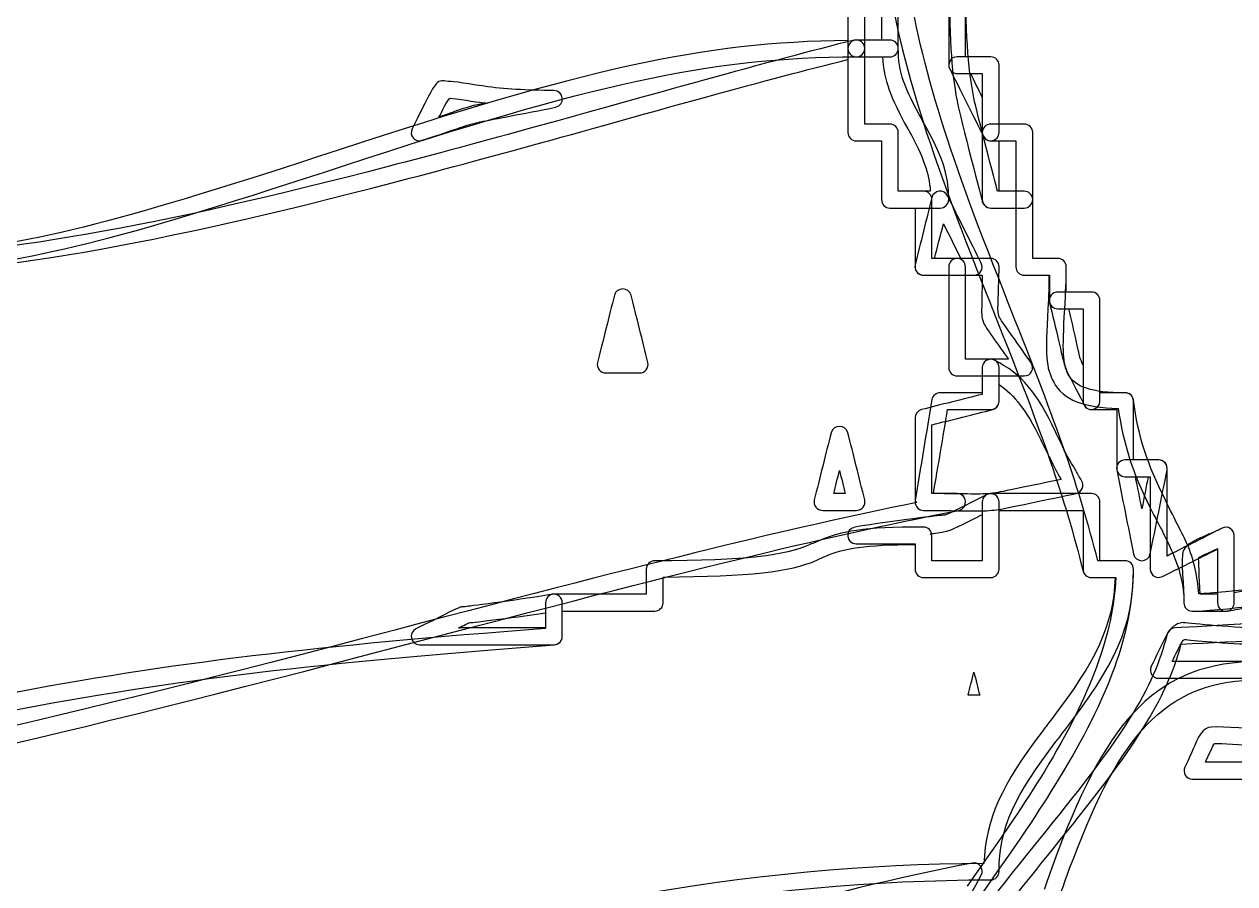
# Model space of a CAD drawing. Extents: x 25 to 279, y 7 to 272.
# Drawn here: x 248.17 to 267.24, y 144.53 to 158.07 of the extents above; entities that cross this region are included whole.
import ezdxf

# ---------------------------------------------------------------- set-up
doc = ezdxf.new("R2010")
doc.units = 0
doc.layers.get('0').update_dxf_attribs({"linetype": 'CONTINUOUS'})

msp = doc.modelspace()

# ---------------------------------------------------------------- linework, layer by layer
at = {"color": 7}
for points in [[(261.242969, 157.823958)], [(261.276042, 157.823958)], [(261.14375, 157.5181)], [(261.408333, 157.559375)], [(262.863542, 157.559375)], [(254.892969, 157.170702)], [(263.078383, 157.294792)], [(254.884767, 156.906119)], [(263.392708, 156.501042)], [(263.525, 156.236458)], [(262.582554, 155.442708)], [(262.6487, 154.93021)], [(262.863542, 154.384375)], [(262.995833, 154.119792)], [(257.597804, 153.903363)], [(264.451042, 153.855208)], [(264.625667, 153.590625)], [(263.450652, 152.780471)], [(263.525, 152.4)], [(261.011458, 151.738542)], [(265.509375, 151.209375)], [(261.011458, 151.04401)], [(265.673417, 150.944792)], [(263.334765, 150.663804)], [(263.392708, 150.680208)], [(263.260417, 150.349479)], [(263.525, 150.415625)], [(267.038667, 150.134637)], [(266.964583, 149.81211)], [(256.488671, 149.092708)], [(256.38125, 148.803254)], [(266.419542, 148.646356)], [(266.451292, 148.381773)], [(263.128125, 147.86901)], [(266.824354, 146.99271)], [(266.914312, 146.744531)], [(263.103254, 144.859375)]]:
    msp.add_lwpolyline(points, close=True, dxfattribs=at)
for points in [[(261.672917, 159.527346), (261.862094, 157.824223), (262.295746, 156.4259), (263.260417, 153.995702)], [(263.508596, 154.094921), (262.636, 156.293344), (262.238596, 157.641131), (262.028517, 159.130471)], [(262.995833, 157.559375), (262.995833, 158.027952), (262.995833, 158.559765), (262.995833, 159.014583)], [(263.128125, 156.914585), (263.029171, 157.4165), (262.995833, 157.923706), (262.995833, 159.014583)], [(262.73125, 158.882292), (262.73125, 158.413715), (262.73125, 157.881902), (262.73125, 157.427083)], [(262.739452, 158.882292), (262.743421, 157.909419), (262.766969, 157.355381), (262.863542, 156.864844)], [(261.14375, 158.485417), (261.14375, 158.237237), (261.14375, 157.939846), (261.14375, 157.691667)], [(261.408333, 157.691667), (261.408333, 157.939846), (261.408333, 158.237237), (261.408333, 158.485417)], [(261.9375, 157.691667), (261.9375, 157.939846), (261.9375, 158.237237), (261.9375, 158.485417)], [(261.14375, 158.353125), (261.14375, 158.175854), (261.14375, 157.992498), (261.14375, 157.815756)], [(261.408333, 157.823958), (261.408333, 157.998583), (261.408333, 158.1785), (261.408333, 158.353125)], [(261.672917, 158.353125), (261.672917, 158.1785), (261.672917, 157.998583), (261.672917, 157.823958)], [(261.14375, 157.815756), (258.844785, 157.798294), (256.932113, 157.341358), (253.131902, 156.095965)], [(261.242969, 157.823958), (260.552142, 157.651185), (259.804429, 157.448779), (258.853517, 157.187371)], [(261.276042, 157.823958), (261.203017, 157.823958), (261.14375, 157.764692), (261.14375, 157.691667)], [(261.14375, 157.691667), (261.14375, 157.278123), (261.14375, 156.782294), (261.14375, 156.36875)], [(261.14375, 157.691667), (261.14375, 157.618642), (261.203017, 157.559375), (261.276042, 157.559375)], [(261.408333, 157.691667), (261.408333, 157.777656), (261.326577, 157.84486), (261.242969, 157.823958)], [(261.805208, 157.823958), (261.639844, 157.823958), (261.441406, 157.823958), (261.276042, 157.823958)], [(261.276042, 157.559375), (261.349067, 157.559375), (261.408333, 157.618642), (261.408333, 157.691667)], [(261.672917, 157.823958), (261.584017, 157.823958), (261.497233, 157.823958), (261.408333, 157.823958)], [(261.408333, 156.501042), (261.408333, 156.88654), (261.408333, 157.319662), (261.408333, 157.691667)], [(261.9375, 157.691667), (261.9375, 157.764692), (261.878233, 157.823958), (261.805208, 157.823958)], [(261.805208, 157.559375), (261.878233, 157.559375), (261.9375, 157.618642), (261.9375, 157.691667)], [(262.317971, 156.558985), (262.032485, 157.071748), (261.9375, 157.317017), (261.9375, 157.691667)], [(253.214452, 155.847785), (257.063081, 157.109054), (258.952735, 157.559375), (261.276042, 157.559375)], [(258.919663, 156.93099), (259.803371, 157.173877), (260.494198, 157.354058), (261.14375, 157.5181)], [(261.14375, 157.5181), (261.14375, 157.142392), (261.14375, 156.72779), (261.14375, 156.36875)], [(261.276042, 157.559375), (261.441406, 157.559375), (261.639844, 157.559375), (261.805208, 157.559375)], [(261.408333, 157.559375), (261.50279, 157.559375), (261.595658, 157.559375), (261.689321, 157.559375)], [(261.408333, 156.501042), (261.408333, 156.843677), (261.408333, 157.21674), (261.408333, 157.559375)], [(261.689321, 157.559375), (261.71181, 157.2006), (261.814469, 156.91485), (262.086196, 156.426694)], [(262.863542, 157.559375), (262.765117, 157.559375), (262.703733, 157.457246), (262.747654, 157.36914)], [(263.392708, 157.559375), (263.227344, 157.559375), (263.028906, 157.559375), (262.863542, 157.559375)], [(263.392708, 157.559375), (263.268619, 157.559375), (263.129183, 157.559375), (262.995833, 157.559375)], [(263.525, 157.427083), (263.525, 157.500108), (263.465733, 157.559375), (263.392708, 157.559375)], [(263.525, 157.427083), (263.525, 157.500108), (263.465733, 157.559375), (263.392708, 157.559375)], [(254.892969, 157.170702), (254.634471, 157.174406), (254.725487, 157.315429), (254.280988, 156.426694)], [(262.73125, 157.427083), (262.73125, 157.354058), (262.790517, 157.294792), (262.863542, 157.294792)], [(262.747654, 157.36914), (262.88021, 157.104556), (263.144529, 156.57539), (263.276821, 156.310806)], [(263.525, 156.501042), (263.525, 156.803196), (263.525, 157.137629), (263.525, 157.427083)], [(263.525, 156.36875), (263.525, 156.699479), (263.525, 157.096354), (263.525, 157.427083)], [(255.413933, 157.096354), (255.390385, 157.099529), (254.970756, 157.169644), (254.892969, 157.170702)], [(258.853517, 157.187371), (258.339431, 157.046083), (256.533385, 156.541258), (256.2987, 156.476171)], [(262.863542, 157.294792), (262.987631, 157.294792), (263.127067, 157.294792), (263.260417, 157.294792)], [(263.078383, 157.294792), (263.140825, 157.294792), (263.199298, 157.294792), (263.260417, 157.294792)], [(263.260417, 156.922787), (263.191096, 157.061429), (263.138444, 157.174671), (263.078383, 157.294792)], [(263.260417, 157.294792), (263.260417, 156.992638), (263.260417, 156.658204), (263.260417, 156.36875)], [(263.260417, 157.294792), (263.260417, 157.173348), (263.260417, 157.050581), (263.260417, 156.922787)], [(256.513542, 157.030208), (256.074863, 157.030208), (255.730375, 157.052698), (255.413933, 157.096354)], [(256.364846, 156.220054), (256.60006, 156.284877), (258.406106, 156.789967), (258.919663, 156.93099)], [(256.538413, 156.765625), (256.695046, 156.796846), (256.67335, 157.030208), (256.513542, 157.030208)], [(263.500129, 155.442708), (263.465733, 155.574206), (263.17866, 156.658469), (263.128125, 156.914585)], [(254.702733, 156.608463), (254.741363, 156.67011), (254.842169, 156.906913), (254.884767, 156.906119)], [(254.884767, 156.906119), (254.9398, 156.905325), (255.325827, 156.846587), (255.372658, 156.839973)], [(255.281642, 156.798698), (255.192742, 156.777796), (255.117865, 156.755306), (254.975783, 156.707681)], [(255.46341, 156.831771), (255.427956, 156.824892), (255.292754, 156.801344), (255.281642, 156.798698)], [(255.347788, 156.534115), (255.414463, 156.549725), (256.078831, 156.673815), (256.538413, 156.765625)], [(255.372658, 156.839973), (255.398852, 156.836533), (255.436952, 156.83521), (255.46341, 156.831771)], [(262.863542, 156.864844), (262.919369, 156.582269), (263.267296, 155.249298), (263.260417, 155.277344)], [(254.975783, 156.707681), (254.970492, 156.706094), (254.810948, 156.64524), (254.702733, 156.608463)], [(255.058333, 156.451565), (255.193535, 156.496544), (255.268148, 156.515329), (255.347788, 156.534115)], [(262.334375, 156.525913), (262.326967, 156.539406), (262.325379, 156.545492), (262.317971, 156.558985)], [(256.2987, 156.476171), (255.364721, 156.217938), (254.61886, 156.018706), (253.900781, 155.831381)], [(254.280988, 156.426694), (254.228335, 156.321125), (254.326496, 156.207354), (254.43815, 156.24466)], [(254.43815, 156.24466), (254.638704, 156.3116), (255.047485, 156.44786), (255.058333, 156.451565)], [(261.14375, 156.36875), (261.14375, 156.295725), (261.203017, 156.236458), (261.276042, 156.236458)], [(261.14375, 156.36875), (261.14375, 156.295725), (261.203017, 156.236458), (261.276042, 156.236458)], [(261.805208, 156.501042), (261.681119, 156.501042), (261.541683, 156.501042), (261.408333, 156.501042)], [(261.805208, 156.501042), (261.681119, 156.501042), (261.541683, 156.501042), (261.408333, 156.501042)], [(261.9375, 156.36875), (261.9375, 156.441775), (261.878233, 156.501042), (261.805208, 156.501042)], [(261.9375, 156.36875), (261.9375, 156.441775), (261.878233, 156.501042), (261.805208, 156.501042)], [(261.9375, 155.442708), (261.9375, 155.744862), (261.9375, 156.079296), (261.9375, 156.36875)], [(261.9375, 155.442708), (261.9375, 155.744863), (261.9375, 156.079296), (261.9375, 156.36875)], [(262.086196, 156.426694), (262.093869, 156.4132), (262.095456, 156.415317), (262.102865, 156.401823)], [(262.102865, 156.401823), (262.338608, 155.978225), (262.419042, 155.731104), (262.441796, 155.442708)], [(262.73125, 155.310417), (262.73125, 155.72449), (262.627269, 155.999656), (262.334375, 156.525913)], [(263.392708, 156.501042), (263.319683, 156.501042), (263.260417, 156.441775), (263.260417, 156.36875)], [(263.260417, 156.36875), (263.260417, 156.295725), (263.319683, 156.236458), (263.392708, 156.236458)], [(263.260417, 156.36875), (263.260417, 156.038021), (263.260417, 155.641146), (263.260417, 155.310417)], [(263.276821, 156.310806), (263.339263, 156.185923), (263.525, 156.22905), (263.525, 156.36875)], [(263.921875, 156.501042), (263.75651, 156.501042), (263.558073, 156.501042), (263.392708, 156.501042)], [(263.921875, 156.501042), (263.797785, 156.501042), (263.65835, 156.501042), (263.525, 156.501042)], [(264.054167, 156.36875), (264.054167, 156.441775), (263.9949, 156.501042), (263.921875, 156.501042)], [(264.054167, 156.36875), (264.054167, 156.441775), (263.9949, 156.501042), (263.921875, 156.501042)], [(264.054167, 154.384375), (264.054167, 155.01911), (264.054167, 155.748567), (264.054167, 156.36875)], [(264.054167, 155.310417), (264.054167, 155.641146), (264.054167, 156.038021), (264.054167, 156.36875)], [(253.966927, 155.575), (254.686329, 155.762854), (255.429808, 155.961292), (256.364846, 156.220054)], [(261.276042, 156.236458), (261.400131, 156.236458), (261.539567, 156.236458), (261.672917, 156.236458)], [(261.276042, 156.236458), (261.400131, 156.236458), (261.539567, 156.236458), (261.672917, 156.236458)], [(261.672917, 156.236458), (261.672917, 155.934304), (261.672917, 155.599871), (261.672917, 155.310417)], [(261.672917, 156.236458), (261.672917, 155.934304), (261.672917, 155.599871), (261.672917, 155.310417)], [(263.392708, 156.236458), (263.516798, 156.236458), (263.656233, 156.236458), (263.789583, 156.236458)], [(263.525, 156.236458), (263.6139, 156.236458), (263.700683, 156.236458), (263.789583, 156.236458)], [(263.525, 155.442708), (263.525, 155.701735), (263.525, 155.977431), (263.525, 156.236458)], [(263.789583, 156.236458), (263.789583, 155.601723), (263.789583, 154.872267), (263.789583, 154.252083)], [(263.789583, 156.236458), (263.789583, 155.977431), (263.789583, 155.701735), (263.789583, 155.442708)], [(253.131902, 156.095965), (249.746029, 154.986302), (248.417821, 154.627263), (246.641408, 154.450521)], [(253.900781, 155.831381), (250.288954, 154.888671), (247.664552, 154.410833), (245.533333, 154.392577)], [(246.666015, 154.185937), (248.468885, 154.365325), (249.809529, 154.732037), (253.214452, 155.847785)], [(245.401042, 154.119792), (247.58306, 154.119792), (250.263819, 154.608477), (253.966927, 155.575)], [(262.334375, 155.442708), (262.210285, 155.442708), (262.07085, 155.442708), (261.9375, 155.442708)], [(262.441796, 155.442708), (262.274315, 155.442708), (262.103923, 155.442708), (261.9375, 155.442708)], [(262.466667, 155.310417), (262.466667, 155.383442), (262.4074, 155.442708), (262.334375, 155.442708)], [(262.582554, 155.442708), (262.531225, 155.437152), (262.481483, 155.403021), (262.466667, 155.34349)], [(262.714846, 155.36836), (262.687329, 155.423129), (262.633619, 155.448265), (262.582554, 155.442708)], [(263.921875, 155.442708), (263.790112, 155.442708), (263.640623, 155.442708), (263.500129, 155.442708)], [(263.789583, 155.442708), (263.700683, 155.442708), (263.6139, 155.442708), (263.525, 155.442708)], [(264.054167, 155.310417), (264.054167, 155.383442), (263.9949, 155.442708), (263.921875, 155.442708)], [(261.672917, 155.310417), (261.672917, 155.237392), (261.732183, 155.178125), (261.805208, 155.178125)], [(261.672917, 155.310417), (261.672917, 155.237392), (261.732183, 155.178125), (261.805208, 155.178125)], [(262.466667, 155.34349), (262.383852, 155.01276), (262.284898, 154.615885), (262.202083, 154.285156)], [(262.466667, 154.384375), (262.466667, 154.686529), (262.466667, 155.020962), (262.466667, 155.310417)], [(262.598958, 155.178125), (262.671983, 155.178125), (262.73125, 155.237392), (262.73125, 155.310417)], [(263.244012, 154.310027), (263.078383, 154.640756), (262.88021, 155.037631), (262.714846, 155.36836)], [(263.260417, 155.310417), (263.260417, 155.237392), (263.319683, 155.178125), (263.392708, 155.178125)], [(263.260417, 155.277344), (263.275233, 155.218342), (263.332119, 155.178125), (263.392708, 155.178125)], [(263.921875, 155.178125), (263.9949, 155.178125), (264.054167, 155.237392), (264.054167, 155.310417)], [(264.054167, 154.384375), (264.054167, 154.686529), (264.054167, 155.020962), (264.054167, 155.310417)], [(261.805208, 155.178125), (261.929298, 155.178125), (262.068733, 155.178125), (262.202083, 155.178125)], [(261.805208, 155.178125), (262.053387, 155.178125), (262.350779, 155.178125), (262.598958, 155.178125)], [(262.202083, 155.178125), (262.202083, 154.875971), (262.202083, 154.541538), (262.202083, 154.252083)], [(263.392708, 155.178125), (263.516798, 155.178125), (263.656233, 155.178125), (263.789583, 155.178125)], [(263.392708, 155.178125), (263.558073, 155.178125), (263.75651, 155.178125), (263.921875, 155.178125)], [(263.789583, 155.178125), (263.789583, 154.875971), (263.789583, 154.541538), (263.789583, 154.252083)], [(262.507942, 154.384375), (262.552921, 154.564292), (262.602133, 154.744208), (262.6487, 154.93021)], [(262.6487, 154.93021), (262.74104, 154.745002), (262.831263, 154.564821), (262.921485, 154.384375)], [(262.202083, 154.285156), (262.181181, 154.201548), (262.248385, 154.119792), (262.334375, 154.119792)], [(262.202083, 154.252083), (262.202083, 154.179058), (262.26135, 154.119792), (262.334375, 154.119792)], [(262.863542, 154.384375), (262.739452, 154.384375), (262.600017, 154.384375), (262.466667, 154.384375)], [(262.921485, 154.384375), (262.782315, 154.384375), (262.646054, 154.384375), (262.507942, 154.384375)], [(262.863542, 154.384375), (262.790517, 154.384375), (262.73125, 154.325108), (262.73125, 154.252083)], [(262.73125, 154.252083), (262.73125, 153.75599), (262.73125, 153.160677), (262.73125, 152.664583)], [(262.995833, 154.252083), (262.995833, 154.325108), (262.936567, 154.384375), (262.863542, 154.384375)], [(263.392708, 154.384375), (263.227344, 154.384375), (263.028906, 154.384375), (262.863542, 154.384375)], [(262.995833, 152.796875), (262.995833, 153.265452), (262.995833, 153.797265), (262.995833, 154.252083)], [(263.128125, 154.119792), (263.22655, 154.119792), (263.287933, 154.221921), (263.244012, 154.310027)], [(263.525, 154.252083), (263.525, 154.325108), (263.465733, 154.384375), (263.392708, 154.384375)], [(263.508596, 153.67344), (263.509125, 153.70175), (263.525, 154.127465), (263.525, 154.252083)], [(263.789583, 154.252083), (263.789583, 154.179058), (263.84885, 154.119792), (263.921875, 154.119792)], [(263.789583, 154.252083), (263.789583, 154.179058), (263.84885, 154.119792), (263.921875, 154.119792)], [(264.451042, 154.384375), (264.326952, 154.384375), (264.187517, 154.384375), (264.054167, 154.384375)], [(264.451042, 154.384375), (264.326952, 154.384375), (264.187517, 154.384375), (264.054167, 154.384375)], [(264.583333, 154.252083), (264.583333, 154.325108), (264.524067, 154.384375), (264.451042, 154.384375)], [(264.583333, 154.252083), (264.583333, 154.325108), (264.524067, 154.384375), (264.451042, 154.384375)], [(264.558462, 153.582423), (264.574073, 153.86394), (264.583333, 154.043592), (264.583333, 154.252083)], [(264.583333, 153.855208), (264.583333, 153.988558), (264.583333, 154.127994), (264.583333, 154.252083)], [(262.334375, 154.119792), (262.458465, 154.119792), (262.5979, 154.119792), (262.73125, 154.119792)], [(262.334375, 154.119792), (262.582554, 154.119792), (262.879946, 154.119792), (263.128125, 154.119792)], [(262.73125, 154.119792), (262.73125, 153.651215), (262.73125, 153.119402), (262.73125, 152.664583)], [(262.995833, 154.119792), (263.084733, 154.119792), (263.171517, 154.119792), (263.260417, 154.119792)], [(262.995833, 152.796875), (262.995833, 153.222854), (262.995833, 153.693813), (262.995833, 154.119792)], [(263.260417, 154.119792), (263.257242, 153.948606), (263.252744, 153.704396), (263.252215, 153.681642)], [(263.707033, 153.590625), (263.656762, 153.716302), (263.538494, 154.018985), (263.508596, 154.094921)], [(263.921875, 154.119792), (264.045965, 154.119792), (264.1854, 154.119792), (264.31875, 154.119792)], [(263.921875, 154.119792), (264.043319, 154.119792), (264.179579, 154.119792), (264.310548, 154.119792)], [(264.310548, 154.119792), (264.308167, 153.961835), (264.306315, 153.812346), (264.293879, 153.590625)], [(264.31875, 154.119792), (264.31875, 153.986442), (264.31875, 153.847006), (264.31875, 153.722917)], [(257.597804, 153.903363), (257.542242, 153.903363), (257.482446, 153.870819), (257.465512, 153.804144)], [(257.730096, 153.804144), (257.713427, 153.870819), (257.653631, 153.903363), (257.597804, 153.903363)], [(263.260417, 153.995702), (263.290579, 153.919767), (263.408848, 153.616819), (263.458854, 153.491406)], [(257.465512, 153.804144), (257.382962, 153.473415), (257.283744, 153.07654), (257.200929, 152.74581)], [(257.994679, 152.74581), (257.912129, 153.07654), (257.81291, 153.473415), (257.730096, 153.804144)], [(263.252215, 153.681642), (263.248246, 153.531094), (263.247452, 153.456481), (263.276821, 153.375783)], [(263.525, 153.466535), (263.510183, 153.507281), (263.505421, 153.554377), (263.508596, 153.67344)], [(264.451042, 153.855208), (264.365052, 153.855208), (264.297848, 153.773188), (264.31875, 153.689844)], [(264.31875, 153.722917), (264.31875, 153.649892), (264.378017, 153.590625), (264.451042, 153.590625)], [(264.31875, 153.689844), (264.413471, 153.311225), (264.528565, 152.792377), (264.542058, 152.747398)], [(264.980208, 153.855208), (264.813521, 153.855208), (264.617729, 153.855208), (264.451042, 153.855208)], [(264.980208, 153.855208), (264.855854, 153.855208), (264.715625, 153.855208), (264.583333, 153.855208)], [(265.1125, 153.722917), (265.1125, 153.795942), (265.054292, 153.855208), (264.980208, 153.855208)], [(265.1125, 153.722917), (265.1125, 153.795942), (265.054292, 153.855208), (264.980208, 153.855208)], [(265.1125, 152.267708), (265.1125, 152.736285), (265.1125, 153.268098), (265.1125, 153.722917)], [(265.1125, 152.135417), (265.1125, 152.63151), (265.1125, 153.226823), (265.1125, 153.722917)], [(263.458854, 153.491406), (264.21715, 151.588787), (264.551054, 150.644225), (264.847917, 149.45651)], [(265.08075, 149.621875), (264.784417, 150.77784), (264.447867, 151.731398), (263.707033, 153.590625)], [(264.293879, 153.590625), (264.253133, 152.856406), (264.260542, 152.668023), (264.384896, 152.433073)], [(264.451042, 153.590625), (264.575131, 153.590625), (264.715625, 153.590625), (264.847917, 153.590625)], [(264.615083, 152.557162), (264.525654, 152.728612), (264.521156, 152.912498), (264.558462, 153.582423)], [(264.625667, 153.590625), (264.69975, 153.590625), (264.773833, 153.590625), (264.847917, 153.590625)], [(264.797646, 152.821746), (264.789708, 152.849527), (264.705042, 153.250635), (264.625667, 153.590625)], [(264.847917, 153.590625), (264.847917, 153.122048), (264.847917, 152.590235), (264.847917, 152.135417)], [(264.847917, 153.590625), (264.847917, 153.305669), (264.847917, 153.007748), (264.847917, 152.705858)], [(263.276821, 153.375783), (263.302221, 153.306198), (263.514681, 153.021771), (263.673696, 152.796875)], [(264.029296, 152.738931), (263.872662, 152.973881), (263.543785, 153.414942), (263.525, 153.466535)], [(257.200929, 152.74581), (257.180292, 152.662202), (257.247231, 152.580446), (257.333221, 152.580446)], [(257.862388, 152.580446), (257.948642, 152.580446), (258.015581, 152.662202), (257.994679, 152.74581)], [(263.392708, 152.796875), (263.268619, 152.796875), (263.129183, 152.796875), (262.995833, 152.796875)], [(263.673696, 152.796875), (263.446683, 152.796875), (263.217025, 152.796875), (262.995833, 152.796875)], [(263.450652, 152.780471), (263.362546, 152.824392), (263.260417, 152.763008), (263.260417, 152.664583)], [(263.525, 152.664583), (263.525, 152.737608), (263.465733, 152.796875), (263.392708, 152.796875)], [(264.409767, 151.664194), (264.114492, 152.274852), (263.893035, 152.559279), (263.450652, 152.780471)], [(263.921875, 152.532292), (264.027444, 152.532292), (264.088033, 152.65109), (264.029296, 152.738931)], [(264.542058, 152.747398), (264.563754, 152.674373), (264.591271, 152.609021), (264.641542, 152.507421)], [(264.847917, 152.705858), (264.832042, 152.742635), (264.808229, 152.788938), (264.797646, 152.821746)], [(257.333221, 152.580446), (257.498585, 152.580446), (257.697023, 152.580446), (257.862388, 152.580446)], [(262.73125, 152.664583), (262.73125, 152.591558), (262.790517, 152.532292), (262.863542, 152.532292)], [(262.73125, 152.664583), (262.73125, 152.591558), (262.790517, 152.532292), (262.863542, 152.532292)], [(262.863542, 152.532292), (262.987631, 152.532292), (263.127067, 152.532292), (263.260417, 152.532292)], [(262.863542, 152.532292), (263.194271, 152.532292), (263.591146, 152.532292), (263.921875, 152.532292)], [(263.260417, 152.664583), (263.260417, 152.532821), (263.260417, 152.383331), (263.260417, 152.242838)], [(263.260417, 152.532292), (263.260417, 152.443392), (263.260417, 152.356608), (263.260417, 152.267708)], [(263.525, 152.135417), (263.525, 152.300781), (263.525, 152.499219), (263.525, 152.664583)], [(265.509375, 152.267708), (264.977563, 152.267708), (264.720917, 152.359254), (264.615083, 152.557162)], [(263.525, 152.4), (263.771592, 152.2222), (263.954419, 151.994394), (264.170054, 151.548306)], [(263.525, 152.135417), (263.525, 152.218231), (263.525, 152.308983), (263.525, 152.4)], [(264.384896, 152.433073), (264.53465, 152.150498), (264.866438, 152.037521), (265.400896, 152.019794)], [(264.641542, 152.507421), (264.657417, 152.475406), (264.800292, 152.204208), (264.863792, 152.077473)], [(262.466667, 152.160288), (262.383852, 151.664194), (262.284898, 151.068881), (262.202083, 150.572788)], [(263.260417, 152.242838), (262.95059, 152.165315), (262.601075, 152.078002), (262.301302, 152.003125)], [(262.598958, 152.267708), (262.5344, 152.267708), (262.47725, 152.224052), (262.466667, 152.160288)], [(263.260417, 152.267708), (263.042135, 152.267708), (262.805598, 152.267708), (262.598958, 152.267708)], [(265.509375, 152.267708), (265.385021, 152.267708), (265.244792, 152.267708), (265.1125, 152.267708)], [(265.641667, 152.135417), (265.641667, 152.208442), (265.583458, 152.267708), (265.509375, 152.267708)], [(265.641667, 152.152085), (265.633729, 152.218231), (265.575521, 152.267708), (265.509375, 152.267708)], [(266.139083, 150.589192), (265.866562, 151.133969), (265.713104, 151.573971), (265.641667, 152.152085)], [(262.301302, 152.003125), (262.2423, 151.988308), (262.202083, 151.931423), (262.202083, 151.870833)], [(262.466667, 151.763412), (262.776494, 151.840935), (263.126008, 151.928248), (263.425781, 152.003125)], [(262.491537, 150.680208), (262.562975, 151.108569), (262.643937, 151.579262), (262.714846, 152.003125)], [(262.714846, 152.003125), (262.937096, 152.003125), (263.180777, 152.003125), (263.392708, 152.003125)], [(263.392708, 152.003125), (263.465733, 152.003125), (263.525, 152.062392), (263.525, 152.135417)], [(263.425781, 152.003125), (263.484783, 152.017942), (263.525, 152.074827), (263.525, 152.135417)], [(264.847917, 152.135417), (264.847917, 152.062392), (264.906125, 152.003125), (264.980208, 152.003125)], [(264.863792, 152.077473), (264.927292, 151.95259), (265.1125, 151.995717), (265.1125, 152.135417)], [(264.980208, 152.003125), (265.104562, 152.003125), (265.244792, 152.003125), (265.377083, 152.003125)], [(265.377083, 152.003125), (265.377083, 151.700971), (265.377083, 151.366537), (265.377083, 151.077083)], [(265.400896, 152.019794), (265.482917, 151.459406), (265.631083, 151.000883), (265.898313, 150.465367)], [(265.641667, 151.209375), (265.641667, 151.511529), (265.641667, 151.845962), (265.641667, 152.135417)], [(262.202083, 151.870833), (262.202083, 151.45729), (262.202083, 150.96146), (262.202083, 150.547917)], [(260.879167, 151.639323), (260.796352, 151.308594), (260.697398, 150.911719), (260.614583, 150.58099)], [(261.011458, 151.738542), (260.955631, 151.738542), (260.895835, 151.706263), (260.879167, 151.639323)], [(261.14375, 151.639323), (261.127081, 151.705998), (261.067285, 151.738542), (261.011458, 151.738542)], [(261.408333, 150.58099), (261.325519, 150.911719), (261.226565, 151.308594), (261.14375, 151.639323)], [(262.466667, 150.680208), (262.466667, 151.030781), (262.466667, 151.414692), (262.466667, 151.763412)], [(264.558462, 151.349869), (264.535444, 151.396435), (264.425642, 151.631121), (264.409767, 151.664194)], [(264.170054, 151.548306), (264.185665, 151.515762), (264.30314, 151.281871), (264.326952, 151.234246)], [(264.326952, 151.234246), (264.388335, 151.111479), (264.441252, 151.004058), (264.500783, 150.903517)], [(264.7315, 151.04401), (264.675937, 151.138731), (264.617729, 151.232394), (264.558462, 151.349869)], [(265.509375, 151.209375), (265.424708, 151.209375), (265.361208, 151.134233), (265.377083, 151.052212)], [(266.038542, 151.209375), (265.871854, 151.209375), (265.676063, 151.209375), (265.509375, 151.209375)], [(266.038542, 151.209375), (265.914187, 151.209375), (265.773958, 151.209375), (265.641667, 151.209375)], [(266.170833, 151.077083), (266.170833, 151.150108), (266.112625, 151.209375), (266.038542, 151.209375)], [(266.170833, 151.052212), (266.186708, 151.134233), (266.123208, 151.209375), (266.038542, 151.209375)], [(260.920442, 150.680208), (260.95034, 150.7998), (260.980238, 150.918862), (261.011458, 151.04401)], [(261.011458, 151.04401), (261.042679, 150.918862), (261.072577, 150.7998), (261.102475, 150.680208)], [(264.824104, 150.886848), (264.789708, 150.93659), (264.76325, 150.990829), (264.7315, 151.04401)], [(265.377083, 151.077083), (265.377083, 151.004058), (265.435292, 150.944792), (265.509375, 150.944792)], [(265.377083, 151.052212), (265.459104, 150.638933), (265.559646, 150.14284), (265.641667, 149.729296)], [(265.90625, 149.729296), (265.988271, 150.14284), (266.088813, 150.638933), (266.170833, 151.052212)], [(266.170833, 149.696223), (266.170833, 150.147337), (266.170833, 150.645548), (266.170833, 151.077083)], [(264.500783, 150.903517), (264.094648, 150.819115), (263.533467, 150.698729), (263.450652, 150.68841)], [(264.739438, 150.680208), (264.832042, 150.698729), (264.874375, 150.808531), (264.824104, 150.886848)], [(265.509375, 150.944792), (265.633729, 150.944792), (265.773958, 150.944792), (265.90625, 150.944792)], [(265.673417, 150.944792), (265.742208, 150.944792), (265.805708, 150.944792), (265.8745, 150.944792)], [(265.773958, 150.440496), (265.739562, 150.613798), (265.707812, 150.78075), (265.673417, 150.944792)], [(265.8745, 150.944792), (265.840104, 150.78075), (265.808354, 150.613798), (265.773958, 150.440496)], [(265.90625, 150.944792), (265.90625, 150.476215), (265.90625, 149.944402), (265.90625, 149.489583)], [(261.102475, 150.680208), (261.040563, 150.680208), (260.982354, 150.680208), (260.920442, 150.680208)], [(263.111721, 150.672006), (263.072563, 150.672271), (262.694473, 150.678885), (262.466667, 150.680208)], [(262.863542, 150.680208), (262.74739, 150.680208), (262.617479, 150.680208), (262.491537, 150.680208)], [(263.334765, 150.663804), (262.548423, 150.270369), (262.727017, 150.355829), (262.598958, 150.333075)], [(262.888413, 150.415625), (263.045046, 150.446846), (263.02335, 150.680208), (262.863542, 150.680208)], [(263.450652, 150.68841), (263.365456, 150.678092), (263.285287, 150.670683), (263.111721, 150.672006)], [(263.392708, 150.680208), (263.319683, 150.680208), (263.260417, 150.620942), (263.260417, 150.547917)], [(263.525, 150.547917), (263.525, 150.646342), (263.422871, 150.707725), (263.334765, 150.663804)], [(264.980208, 150.680208), (264.484115, 150.680208), (263.888802, 150.680208), (263.392708, 150.680208)], [(263.483725, 150.423827), (263.595908, 150.43785), (264.358437, 150.603744), (264.739438, 150.680208)], [(265.1125, 150.547917), (265.1125, 150.620942), (265.054292, 150.680208), (264.980208, 150.680208)], [(262.226954, 150.539715), (260.135423, 150.107385), (258.374885, 149.680083), (254.008202, 148.530469)], [(260.614583, 150.58099), (260.593681, 150.497381), (260.660885, 150.415625), (260.746875, 150.415625)], [(261.276042, 150.415625), (261.362031, 150.415625), (261.429235, 150.497646), (261.408333, 150.58099)], [(262.202083, 150.572788), (262.199437, 150.556648), (262.224044, 150.554796), (262.226954, 150.539715)], [(262.202083, 150.547917), (262.202083, 150.474892), (262.26135, 150.415625), (262.334375, 150.415625)], [(263.260417, 150.547917), (263.260417, 150.258462), (263.260417, 149.924029), (263.260417, 149.621875)], [(263.525, 149.489583), (263.525, 149.820312), (263.525, 150.217187), (263.525, 150.547917)], [(265.1125, 149.621875), (265.1125, 149.924029), (265.1125, 150.258462), (265.1125, 150.547917)], [(265.898313, 150.465367), (265.924771, 150.411392), (266.059708, 150.15554), (266.080875, 150.117969)], [(266.311062, 150.242058), (266.292542, 150.279894), (266.162896, 150.53654), (266.139083, 150.589192)], [(254.08255, 148.274087), (258.860925, 149.532181), (260.504781, 149.938846), (262.888413, 150.415625)], [(260.746875, 150.415625), (260.91224, 150.415625), (261.110677, 150.415625), (261.276042, 150.415625)], [(262.598958, 150.333075), (262.648435, 150.341806), (261.868179, 150.2537), (261.251171, 150.151042)], [(262.334375, 150.415625), (262.500269, 150.415625), (263.055629, 150.407688), (263.103254, 150.407423)], [(262.6487, 150.076694), (262.777023, 150.099448), (262.93445, 150.187025), (263.260417, 150.349479)], [(263.103254, 150.407423), (263.287669, 150.405835), (263.384242, 150.411656), (263.483725, 150.423827)], [(263.260417, 150.349479), (263.260417, 150.108179), (263.260417, 149.859206), (263.260417, 149.621875)], [(263.525, 150.415625), (263.950979, 150.415625), (264.421938, 150.415625), (264.847917, 150.415625)], [(263.525, 149.489583), (263.525, 149.779037), (263.525, 150.113471), (263.525, 150.415625)], [(264.847917, 150.415625), (264.847917, 150.113471), (264.847917, 149.779038), (264.847917, 149.489583)], [(266.47775, 149.903127), (266.432771, 150.002081), (266.3825, 150.10474), (266.311062, 150.242058)], [(262.334375, 150.151042), (261.381081, 150.151042), (261.038446, 150.093627), (260.647656, 149.919531)], [(261.251171, 150.151042), (261.091098, 150.124319), (261.113587, 149.886458), (261.276042, 149.886458)], [(262.466667, 150.01875), (262.466667, 150.091775), (262.4074, 150.151042), (262.334375, 150.151042)], [(262.441796, 150.043621), (262.4709, 150.046796), (262.654785, 150.077752), (262.6487, 150.076694)], [(266.080875, 150.117969), (266.147021, 149.984619), (266.194646, 149.889369), (266.236979, 149.795442)], [(267.038667, 150.134637), (266.821708, 150.025894), (266.451292, 149.836981), (266.170833, 149.696223)], [(274.447, 150.151042), (271.473083, 149.660769), (267.411729, 149.118637), (266.66825, 149.10091)], [(267.038667, 150.134637), (266.956646, 150.093363), (266.879917, 150.063465), (266.800542, 150.026952)], [(267.229167, 150.01875), (267.229167, 150.117175), (267.125979, 150.178558), (267.038667, 150.134637)], [(267.229167, 150.01875), (267.229167, 150.117175), (267.125979, 150.178558), (267.038667, 150.134637)], [(260.548437, 149.878256), (260.136746, 149.700985), (259.572125, 149.621875), (258.101042, 149.621875)], [(260.647656, 149.919531), (260.600031, 149.898365), (260.573308, 149.88884), (260.548437, 149.878256)], [(260.755077, 149.679819), (261.085013, 149.826662), (261.4168, 149.871377), (262.202083, 149.878256)], [(261.276042, 149.886458), (261.565496, 149.886458), (261.899929, 149.886458), (262.202083, 149.886458)], [(262.202083, 149.886458), (262.202083, 149.753108), (262.202083, 149.613673), (262.202083, 149.489583)], [(262.202083, 149.878256), (262.202083, 149.747287), (262.202083, 149.611027), (262.202083, 149.489583)], [(262.466667, 150.01875), (262.466667, 150.032508), (262.445765, 150.031185), (262.441796, 150.043621)], [(262.466667, 149.621875), (262.466667, 149.755225), (262.466667, 149.89466), (262.466667, 150.01875)], [(262.466667, 149.621875), (262.466667, 149.755225), (262.466667, 149.89466), (262.466667, 150.01875)], [(266.633854, 149.952604), (266.512146, 149.895983), (266.451292, 149.8473), (266.419542, 149.762369)], [(266.66825, 149.10091), (266.647083, 149.366552), (266.60475, 149.616848), (266.47775, 149.903127)], [(266.567708, 148.828125), (267.229167, 148.828125), (271.446625, 149.385337), (274.489333, 149.886458)], [(266.800542, 150.026952), (266.787313, 150.021925), (266.662958, 149.965833), (266.633854, 149.952604)], [(267.229167, 149.117579), (267.229167, 149.413383), (267.229167, 149.737233), (267.229167, 150.01875)], [(267.229167, 148.960417), (267.229167, 149.291146), (267.229167, 149.688021), (267.229167, 150.01875)], [(260.655858, 149.630077), (260.682317, 149.641454), (260.707717, 149.658652), (260.755077, 149.679819)], [(265.641667, 149.729296), (265.670771, 149.587479), (265.877146, 149.587479), (265.90625, 149.729296)], [(266.09675, 149.37396), (266.313708, 149.482175), (266.684125, 149.663415), (266.964583, 149.803908)], [(266.236979, 149.795442), (266.371917, 149.490642), (266.435417, 149.239023), (266.435417, 148.960417)], [(266.419542, 149.762369), (266.387792, 149.681406), (266.435417, 149.172083), (266.435417, 148.960417)], [(266.692063, 149.092708), (266.681479, 149.345915), (266.662958, 149.661033), (266.66825, 149.671617)], [(266.66825, 149.671617), (266.66825, 149.673469), (266.686771, 149.683258), (266.750271, 149.712892)], [(266.750271, 149.712892), (266.776729, 149.724798), (266.893146, 149.781419), (266.906375, 149.78724)], [(266.906375, 149.78724), (266.924896, 149.795971), (266.946062, 149.803379), (266.964583, 149.81211)], [(266.964583, 149.81211), (266.964583, 149.573192), (266.964583, 149.327394), (266.964583, 149.092708)], [(266.964583, 149.803908), (266.964583, 149.523185), (266.964583, 149.223942), (266.964583, 148.960417)], [(258.101042, 149.621875), (258.028017, 149.621875), (257.96875, 149.562608), (257.96875, 149.489583)], [(257.96875, 149.489583), (257.96875, 149.365494), (257.96875, 149.226058), (257.96875, 149.092708)], [(258.233333, 149.365494), (259.60996, 149.371844), (260.222206, 149.443546), (260.655858, 149.630077)], [(262.202083, 149.489583), (262.202083, 149.416558), (262.26135, 149.357292), (262.334375, 149.357292)], [(262.202083, 149.489583), (262.202083, 149.416558), (262.26135, 149.357292), (262.334375, 149.357292)], [(263.260417, 149.621875), (263.00139, 149.621875), (262.725694, 149.621875), (262.466667, 149.621875)], [(263.260417, 149.621875), (263.00139, 149.621875), (262.725694, 149.621875), (262.466667, 149.621875)], [(263.392708, 149.357292), (263.465733, 149.357292), (263.525, 149.416558), (263.525, 149.489583)], [(263.392708, 149.357292), (263.465733, 149.357292), (263.525, 149.416558), (263.525, 149.489583)], [(264.467446, 146.182292), (265.244792, 147.457319), (265.641667, 148.505333), (265.641667, 149.489583)], [(264.558463, 146.951171), (265.350625, 147.987544), (265.641667, 148.575712), (265.641667, 149.489583)], [(264.847917, 149.489583), (264.847917, 149.416558), (264.906125, 149.357292), (264.980208, 149.357292)], [(265.509375, 149.621875), (265.374437, 149.621875), (265.220979, 149.621875), (265.08075, 149.621875)], [(265.509375, 149.621875), (265.385021, 149.621875), (265.244792, 149.621875), (265.1125, 149.621875)], [(265.641667, 149.489583), (265.641667, 149.562608), (265.583458, 149.621875), (265.509375, 149.621875)], [(265.641667, 149.489583), (265.641667, 149.562608), (265.583458, 149.621875), (265.509375, 149.621875)], [(265.90625, 149.489583), (265.90625, 149.391158), (266.009437, 149.329775), (266.09675, 149.37396)], [(270.843375, 149.481381), (269.536333, 149.448308), (268.372167, 149.336125), (267.229167, 149.117579)], [(258.233333, 148.960417), (258.233333, 149.087152), (258.233333, 149.229762), (258.233333, 149.365494)], [(262.334375, 149.357292), (262.665104, 149.357292), (263.061979, 149.357292), (263.392708, 149.357292)], [(262.334375, 149.357292), (262.665104, 149.357292), (263.061979, 149.357292), (263.392708, 149.357292)], [(265.361208, 149.357292), (265.326813, 148.467233), (264.961688, 147.49436), (264.244402, 146.314583)], [(265.353271, 149.357292), (265.321521, 148.596879), (265.059583, 148.052102), (264.343621, 147.116535)], [(264.847917, 149.45651), (264.863792, 149.397508), (264.919354, 149.357292), (264.980208, 149.357292)], [(264.980208, 149.357292), (265.099271, 149.357292), (265.231562, 149.357292), (265.361208, 149.357292)], [(264.980208, 149.357292), (265.096625, 149.357292), (265.226271, 149.357292), (265.353271, 149.357292)], [(256.645833, 148.960417), (256.645833, 149.042173), (256.569369, 149.106202), (256.488671, 149.092708)], [(267.120687, 148.828125), (268.298083, 149.06334), (269.501937, 149.182667), (270.851313, 149.216798)], [(255.140883, 148.902473), (254.972608, 148.872575), (255.18454, 148.969677), (254.338931, 148.547137)], [(256.488671, 149.092708), (255.880658, 148.991373), (255.101196, 148.895329), (255.140883, 148.902473)], [(256.513542, 149.092708), (256.440517, 149.092708), (256.38125, 149.033442), (256.38125, 148.960417)], [(256.38125, 148.960417), (256.38125, 148.833681), (256.38125, 148.691071), (256.38125, 148.55534)], [(257.96875, 149.092708), (257.500173, 149.092708), (256.96836, 149.092708), (256.513542, 149.092708)], [(256.645833, 148.43125), (256.645833, 148.596615), (256.645833, 148.795052), (256.645833, 148.960417)], [(258.101042, 148.828125), (258.174067, 148.828125), (258.233333, 148.887392), (258.233333, 148.960417)], [(266.435417, 148.960417), (266.435417, 148.887392), (266.493625, 148.828125), (266.567708, 148.828125)], [(266.435417, 148.960417), (266.435417, 148.887392), (266.493625, 148.828125), (266.567708, 148.828125)], [(266.964583, 149.092708), (266.871979, 149.092708), (266.782021, 149.092708), (266.692063, 149.092708)], [(266.964583, 148.960417), (266.964583, 148.876808), (267.038667, 148.811721), (267.120687, 148.828125)], [(267.096875, 148.828125), (267.170958, 148.828125), (267.229167, 148.887392), (267.229167, 148.960417)], [(255.190625, 148.646356), (255.146969, 148.638419), (255.815042, 148.715677), (256.38125, 148.803254)], [(256.38125, 148.803254), (256.38125, 148.722027), (256.38125, 148.643975), (256.38125, 148.563542)], [(256.645833, 148.43125), (256.645833, 148.55534), (256.645833, 148.694775), (256.645833, 148.828125)], [(256.645833, 148.828125), (257.11441, 148.828125), (257.646223, 148.828125), (258.101042, 148.828125)], [(272.100146, 148.902473), (271.446625, 148.865431), (267.263563, 148.61196), (266.295187, 148.563542)], [(266.567708, 148.828125), (266.734396, 148.828125), (266.930187, 148.828125), (267.096875, 148.828125)], [(254.008202, 148.530469), (248.485554, 147.076319), (245.642871, 146.419094), (242.358333, 145.942579)], [(256.38125, 148.55534), (252.811492, 148.278585), (250.496123, 148.02485), (247.815365, 147.505208)], [(254.338931, 148.547137), (254.214048, 148.484696), (254.257175, 148.298958), (254.396875, 148.298958)], [(255.008592, 148.563542), (255.021821, 148.564865), (255.158875, 148.640535), (255.190625, 148.646356)], [(256.38125, 148.563542), (255.942306, 148.563542), (255.472935, 148.563542), (255.008592, 148.563542)], [(266.419542, 148.646356), (266.297833, 148.632598), (266.226396, 148.568569), (266.154958, 148.439452)], [(266.295187, 148.563542), (266.236979, 148.560631), (266.184063, 148.520944), (266.170833, 148.464323)], [(267.626042, 148.563542), (267.141854, 148.563542), (266.451292, 148.649796), (266.419542, 148.646356)], [(256.513542, 148.298958), (256.586567, 148.298958), (256.645833, 148.358225), (256.645833, 148.43125)], [(256.521744, 148.298958), (256.5908, 148.30425), (256.645833, 148.362194), (256.645833, 148.43125)], [(266.170833, 148.464323), (265.953875, 147.592521), (265.477625, 146.867298), (264.260806, 145.363671)], [(266.154958, 148.439452), (266.123208, 148.385477), (265.975042, 148.064008), (265.922125, 147.960027)], [(266.385146, 148.30716), (266.419542, 148.368544), (266.427479, 148.378862), (266.451292, 148.381773)], [(266.393083, 148.30716), (267.332354, 148.354521), (268.136687, 148.397119), (269.742708, 148.497396)], [(266.451292, 148.381773), (266.446, 148.380979), (267.0175, 148.321712), (267.49375, 148.30716)], [(242.242446, 145.653125), (245.603183, 146.133079), (248.468092, 146.79586), (254.08255, 148.274087)], [(247.864842, 147.240625), (250.568619, 147.7645), (252.879225, 148.018765), (256.521744, 148.298958)], [(254.396875, 148.298958), (255.058333, 148.298958), (255.852083, 148.298958), (256.513542, 148.298958)], [(264.467446, 145.198306), (265.670771, 146.682619), (266.152312, 147.42504), (266.393083, 148.30716)], [(266.252854, 148.034375), (266.308417, 148.149733), (266.371917, 148.281231), (266.385146, 148.30716)], [(267.626042, 148.034375), (266.022667, 148.034375), (265.242146, 147.1295), (264.451042, 145.041408)], [(265.922125, 147.960027), (265.879792, 147.871921), (265.940646, 147.769792), (266.038542, 147.769792)], [(267.49375, 148.034375), (267.094229, 148.034375), (266.660313, 148.034375), (266.252854, 148.034375)], [(263.037108, 147.505208), (263.067006, 147.6248), (263.096904, 147.743863), (263.128125, 147.86901)], [(263.128125, 147.86901), (263.159346, 147.743863), (263.189244, 147.6248), (263.219142, 147.505208)], [(266.038542, 147.769792), (266.535958, 147.769792), (267.128625, 147.769792), (267.626042, 147.769792)], [(264.69975, 144.94219), (265.43, 146.868885), (266.133792, 147.689623), (267.49375, 147.744921)], [(263.219142, 147.505208), (263.157229, 147.505208), (263.099021, 147.505208), (263.037108, 147.505208)], [(264.343621, 147.116535), (264.277475, 147.030281), (264.242815, 146.984508), (264.211329, 146.942969)], [(267.626042, 146.976042), (267.414375, 146.976042), (266.903729, 147.02446), (266.824354, 146.99271)], [(264.211329, 146.942969), (263.565481, 146.094715), (263.315185, 145.554171), (263.285287, 144.851173)], [(264.426171, 146.777604), (264.457656, 146.818879), (264.492317, 146.864652), (264.558463, 146.951171)], [(266.824354, 146.99271), (266.739688, 146.959108), (266.689417, 146.899577), (266.633854, 146.777604)], [(263.525, 144.727083), (263.525, 145.42479), (263.772915, 145.91956), (264.426171, 146.777604)], [(266.633854, 146.777604), (266.620625, 146.748765), (266.493625, 146.454813), (266.451292, 146.372527)], [(266.800542, 146.504819), (266.805833, 146.518048), (266.861396, 146.635788), (266.874625, 146.661981)], [(266.874625, 146.661981), (266.903729, 146.725746), (266.914312, 146.743738), (266.914312, 146.744531)], [(266.914312, 146.744531), (266.924896, 146.748765), (267.23975, 146.728656), (267.49375, 146.71966)], [(266.774083, 146.446875), (266.782021, 146.46566), (266.789958, 146.485504), (266.800542, 146.504819)], [(267.49375, 146.446875), (267.258271, 146.446875), (267.012208, 146.446875), (266.774083, 146.446875)], [(264.244402, 146.314583), (263.928754, 145.796265), (263.601729, 145.317898), (263.020704, 144.495573)], [(266.451292, 146.372527), (266.408958, 146.284421), (266.469812, 146.182292), (266.567708, 146.182292)], [(263.235546, 144.346877), (263.82001, 145.1737), (264.148094, 145.657358), (264.467446, 146.182292)], [(266.567708, 146.182292), (266.898438, 146.182292), (267.295313, 146.182292), (267.626042, 146.182292)], [(264.260806, 145.363671), (263.23581, 144.098433), (262.863012, 143.597577), (262.541015, 142.916275)], [(262.780992, 142.800652), (263.090025, 143.454967), (263.457267, 143.95106), (264.467446, 145.198306)], [(264.451042, 145.041408), (264.399713, 144.905677), (264.22059, 144.404821), (264.2362, 144.446096)], [(264.484115, 144.355079), (264.469033, 144.314598), (264.646833, 144.807517), (264.69975, 144.94219)], [(263.285287, 144.851173), (259.581915, 144.837944), (255.974321, 144.162198), (251.081381, 142.726304)], [(263.103254, 144.859375), (260.65189, 144.369102), (258.929981, 143.876712), (253.512108, 142.20534)], [(263.244013, 144.66914), (263.293225, 144.767565), (263.211204, 144.881071), (263.103254, 144.859375)], [(263.392708, 144.594792), (263.465733, 144.594792), (263.525, 144.654058), (263.525, 144.727083)], [(251.163931, 142.469923), (256.082271, 143.913225), (259.681663, 144.594792), (263.392708, 144.594792)], [(260.242579, 141.328775), (261.099829, 141.825133), (262.719344, 143.620067), (263.244013, 144.66914)]]:
    msp.add_open_spline(points, degree=3, dxfattribs=at)

doc.saveas('drawing.dxf')
